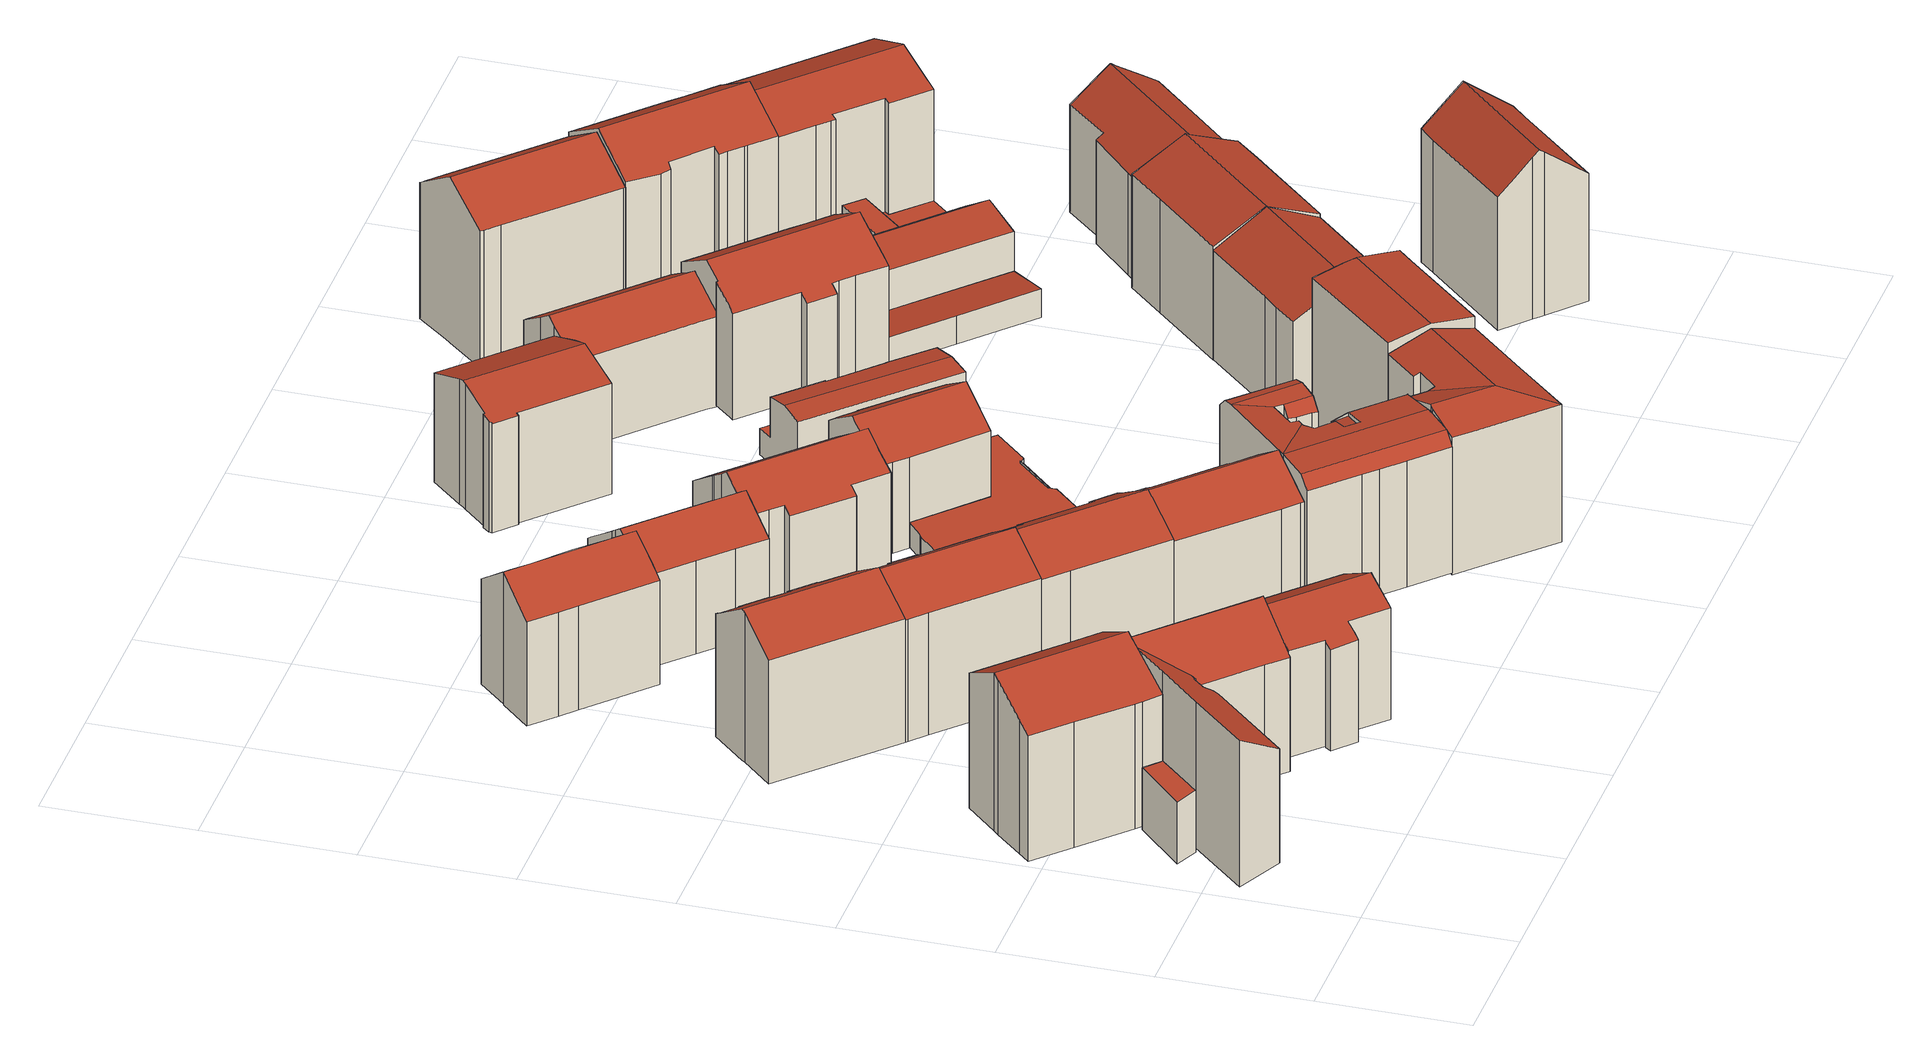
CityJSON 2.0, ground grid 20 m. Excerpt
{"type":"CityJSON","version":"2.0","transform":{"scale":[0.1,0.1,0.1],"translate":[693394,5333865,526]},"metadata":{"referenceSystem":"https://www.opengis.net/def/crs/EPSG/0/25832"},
"CityObjects":{
"building1":{"type":"Building","attributes":{"Gemeindeschluessel":"09162000","HoeheDach":"535.541","HoeheGrund":"526.767","Methode":"1000","NiedrigsteTraufeDesGebaeudes":"535.541","Geometrietyp2DReferenz":"3000","function":"31001_2000","roofType":"1000","measuredHeight":8.77},"geometry":[{"type":"MultiSurface","lod":"2","boundaries":[[[0,1,2,3]],[[4,5,1,0]],[[6,7,8,2,1,5]],[[9,10,11,4,0,3]],[[10,9,3,2,8,7]],[[11,10,7,6,5,4]]],"semantics":{"surfaces":[{"type":"WallSurface"},{"type":"RoofSurface"},{"type":"GroundSurface"}],"values":[0,0,1,2,0,0]}}]},
"building2":{"type":"Building","attributes":{"Gemeindeschluessel":"09162000","HoeheDach":"549.550","HoeheGrund":"527.234","Methode":"2000","NiedrigsteTraufeDesGebaeudes":"544.839","Geometrietyp2DReferenz":"3000","function":"31001_9998","roofType":"3100","measuredHeight":22.32,"storeysAboveGround":6},"geometry":[{"type":"MultiSurface","lod":"2","boundaries":[[[12,13,14,15]],[[16,17,18,19]],[[20,21,13,12]],[[22,23,24,25]],[[26,19,18,27]],[[28,29,30,31]],[[31,30,32,33]],[[34,32,30,27,18,17,35,14,13,21]],[[30,29,24,23,27]],[[34,36,33,32]],[[21,20,36,34]],[[15,14,35,37]],[[25,24,29,28]],[[36,20,12,15,37,16,19,26,22,25,28,31,33]],[[26,27,23,22]],[[37,35,17,16]]],"semantics":{"surfaces":[{"type":"WallSurface"},{"type":"RoofSurface"},{"type":"GroundSurface"}],"values":[0,0,0,0,0,0,0,1,1,0,0,0,0,2,0,0]}}]},
"building3":{"type":"Building","attributes":{"Gemeindeschluessel":"09162000","HoeheDach":"548.800","HoeheGrund":"527.355","Methode":"2000","NiedrigsteTraufeDesGebaeudes":"543.442","Geometrietyp2DReferenz":"3000","function":"31001_9998","roofType":"3100","measuredHeight":21.45,"storeysAboveGround":4},"geometry":[{"type":"MultiSurface","lod":"2","boundaries":[[[38,39,40,41,42]],[[43,44,45,46]],[[47,48,49,50]],[[51,52,53,50,49,54,55,56,57,58,59,39,38,60,43,46]],[[51,61,62,52]],[[63,64,65,48,47,66,67,68,69,70,71]],[[44,43,60,72]],[[48,65,54,49]],[[68,40,39,59,69]],[[67,66,73]],[[55,64,63,56]],[[41,40,68,67,73,74,62,61,75]],[[58,70,69,59]],[[52,62,74,53]],[[51,46,45,75,61]],[[54,65,64,55]],[[38,42,72,60]],[[44,72,42,41,75,45]],[[57,71,70,58]],[[63,71,57,56]],[[50,53,74,73,66,47]]],"semantics":{"surfaces":[{"type":"WallSurface"},{"type":"GroundSurface"},{"type":"RoofSurface"}],"values":[0,0,0,1,0,2,0,0,0,0,0,2,0,0,0,0,0,2,0,0,0]}}]},
"building4":{"type":"Building","attributes":{"Gemeindeschluessel":"09162000","HoeheDach":"550.204","HoeheGrund":"528.750","Methode":"1000","NiedrigsteTraufeDesGebaeudes":"546.061","Geometrietyp2DReferenz":"3000","function":"31001_1000","roofType":"3100","measuredHeight":21.45,"storeysAboveGround":6},"geometry":[{"type":"MultiSurface","lod":"2","boundaries":[[[76,77,78,79]],[[80,81,82,83]],[[84,85,83,82,86,87]],[[88,89,90,91,92]],[[93,94,95,96]],[[96,95,97,98]],[[99,100,94,93]],[[101,88,92,102]],[[103,101,102,104,105,106,80,83,85,84,107,108,109,99,93,96,98,76,79]],[[107,110,111,108]],[[84,87,110,107]],[[91,90,112,81,80,106,105,104]],[[102,92,91,104]],[[89,78,77,97,95,94,100,113,111,110,87,86,82,81,112,90]],[[109,113,100,99]],[[101,103,79,78,89,88]],[[98,97,77,76]],[[108,111,113,109]]],"semantics":{"surfaces":[{"type":"WallSurface"},{"type":"RoofSurface"},{"type":"GroundSurface"}],"values":[0,0,0,1,0,0,0,0,2,0,0,0,0,1,0,0,0,0]}}]},
"building5":{"type":"Building","attributes":{"Gemeindeschluessel":"09162000","HoeheDach":"547.460","HoeheGrund":"529.250","Methode":"2000","NiedrigsteTraufeDesGebaeudes":"543.545","Geometrietyp2DReferenz":"3000","function":"31001_9998","roofType":"3100","measuredHeight":18.21,"storeysAboveGround":4},"geometry":[{"type":"MultiSurface","lod":"2","boundaries":[[[114,115,116,117]],[[118,119,120,121]],[[120,122,123,124,125,121]],[[126,114,117,127,128,129,130,118,121,125,124,131]],[[128,132,133,129]],[[124,123,134,131]],[[119,135,133,132,136,116,115,137,122,120]],[[133,135,119,118,130,129]],[[137,134,123,122]],[[114,126,131,134,137,115]],[[128,127,117,116,136,132]]],"semantics":{"surfaces":[{"type":"WallSurface"},{"type":"GroundSurface"},{"type":"RoofSurface"}],"values":[0,0,0,1,0,0,2,0,2,0,0]}}]},
"building6":{"type":"Building","attributes":{"Gemeindeschluessel":"09162000","HoeheDach":"550.030","HoeheGrund":"528.775","Methode":"2000","NiedrigsteTraufeDesGebaeudes":"545.700","Geometrietyp2DReferenz":"3000","function":"31001_1000","roofType":"3100","measuredHeight":21.25,"storeysAboveGround":6},"geometry":[{"type":"MultiSurface","lod":"2","boundaries":[[[138,139,140,141]],[[142,143,144,145,146]],[[142,147,148,149,101,79,150,151,152,153,154,155,156,157,158,159,160,143]],[[161,147,142,146]],[[151,162,163,152]],[[148,164,165,149]],[[155,154,166,167,168]],[[159,169,170,160]],[[167,166,171,172]],[[149,165,173,101]],[[174,175,79,101,173]],[[168,176,163,162,177,175,174,145,144,170,169,178,179]],[[157,140,139,158]],[[161,146,145,174,173,165,164]],[[79,175,177,150]],[[172,176,168,167]],[[147,161,164,148]],[[156,155,168,179,141]],[[156,141,140,157]],[[160,170,144,143]],[[153,152,163,176,172,171]],[[159,158,139,138,178,169]],[[153,171,166,154]],[[150,177,162,151]],[[141,179,178,138]]],"semantics":{"surfaces":[{"type":"RoofSurface"},{"type":"WallSurface"},{"type":"GroundSurface"}],"values":[0,1,2,1,1,1,1,1,0,1,1,0,1,0,1,1,1,1,1,1,1,1,1,1,1]}}]},
"building7":{"type":"Building","attributes":{"Gemeindeschluessel":"09162000","HoeheDach":"547.339","HoeheGrund":"528.650","Methode":"1000","NiedrigsteTraufeDesGebaeudes":"543.226","Geometrietyp2DReferenz":"3000","function":"31001_9998","roofType":"3100","measuredHeight":18.69,"storeysAboveGround":4},"geometry":[{"type":"MultiSurface","lod":"2","boundaries":[[[180,181,182,183,184,185,186,187,188]],[[185,189,190,191,192,193,194,195,186]],[[196,188,187,197]],[[198,180,188,196]],[[187,186,195,199,200,197]],[[201,202,203,184,183,182]],[[204,194,193,205]],[[199,195,194,204]],[[206,207,203,202,201,208,198,196,197,200,199,204,205,209,210]],[[208,181,180,198]],[[192,191,210,209,205,193]],[[201,182,181,208]],[[206,210,191,190,189]],[[203,207,206,189,185,184]]],"semantics":{"surfaces":[{"type":"RoofSurface"},{"type":"WallSurface"},{"type":"GroundSurface"}],"values":[0,0,1,1,1,1,1,1,2,1,1,1,1,1]}}]},
"building8":{"type":"Building","attributes":{"Gemeindeschluessel":"09162000","HoeheDach":"549.645","HoeheGrund":"529.030","Methode":"1000","NiedrigsteTraufeDesGebaeudes":"544.969","Geometrietyp2DReferenz":"3000","function":"31001_1000","roofType":"3100","measuredHeight":20.61,"storeysAboveGround":6},"geometry":[{"type":"MultiSurface","lod":"2","boundaries":[[[211,212,213,214,215,216,217,218,219,220,221,222,223,224,225]],[[212,211,225,226,227,228]],[[229,228,227,226,230,231,232,233,234,235,236]],[[215,237,238,216]],[[219,235,234,220]],[[216,238,239,217]],[[222,232,231,223]],[[220,234,233,221]],[[237,240,229,236,239,238]],[[224,230,226,225]],[[231,230,224,223]],[[214,213,212,228,229,240]],[[214,240,237,215]],[[221,233,232,222]],[[239,236,235,219,218,217]]],"semantics":{"surfaces":[{"type":"GroundSurface"},{"type":"WallSurface"},{"type":"RoofSurface"}],"values":[0,1,2,1,1,1,1,1,2,1,1,1,1,1,1]}}]},
"building9":{"type":"Building","attributes":{"Gemeindeschluessel":"09162000","HoeheDach":"545.740","HoeheGrund":"528.680","Methode":"2000","NiedrigsteTraufeDesGebaeudes":"540.290","Geometrietyp2DReferenz":"3000","function":"31001_1000","roofType":"3100","measuredHeight":17.06,"storeysAboveGround":5},"geometry":[{"type":"MultiSurface","lod":"2","boundaries":[[[241,242,243,244,245,246]],[[247,248,249,250]],[[251,252,248,247]],[[253,254,255,256,257,243,242,241,258,259]],[[260,261,262,263]],[[248,252,262,261,253,259,249]],[[260,264,265,254,253,261]],[[249,259,258,266,267,250]],[[268,265,264,260,263,251,247,250,267,266,246,245,244,269,270]],[[257,269,244,243]],[[269,257,256,270]],[[263,262,252,251]],[[266,258,241,246]],[[270,256,255,268]],[[268,255,254,265]]],"semantics":{"surfaces":[{"type":"WallSurface"},{"type":"RoofSurface"},{"type":"GroundSurface"}],"values":[0,0,0,1,0,1,0,0,2,0,0,0,0,0,0]}}]},
"building10":{"type":"Building","attributes":{"Gemeindeschluessel":"09162000","HoeheDach":"549.560","HoeheGrund":"529.060","Methode":"2000","NiedrigsteTraufeDesGebaeudes":"544.461","Geometrietyp2DReferenz":"3000","function":"31001_1000","roofType":"3100","measuredHeight":20.5,"storeysAboveGround":6},"geometry":[{"type":"MultiSurface","lod":"2","boundaries":[[[271,272,273,274]],[[275,276,277,278]],[[279,280,281,282,283,273,272,275,278]],[[284,285,286,287]],[[274,273,283,288]],[[279,289,290,280]],[[291,292,293,294]],[[284,287,291,294,295,296,290,289,277,276,271,274,288]],[[290,296,297,281,280]],[[284,288,283,282,285]],[[287,286,292,291]],[[276,275,272,271]],[[295,298,297,296]],[[298,293,292,286,285,282,281,297]],[[289,279,278,277]],[[294,293,298,295]]],"semantics":{"surfaces":[{"type":"WallSurface"},{"type":"RoofSurface"},{"type":"GroundSurface"}],"values":[0,0,1,0,0,0,0,2,0,0,0,0,0,1,0,0]}}]},
"building11":{"type":"Building","attributes":{"Gemeindeschluessel":"09162000","HoeheDach":"549.122","HoeheGrund":"529.118","Methode":"2000","NiedrigsteTraufeDesGebaeudes":"546.150","Geometrietyp2DReferenz":"3000","function":"31001_1000","roofType":"3100","measuredHeight":20,"storeysAboveGround":5},"geometry":[{"type":"MultiSurface","lod":"2","boundaries":[[[299,300,301,302]],[[303,304,305,306,307,308,309]],[[310,311,312,313,314,315,316,317,318,319,320]],[[321,322,323,324,325]],[[326,313,312,327,328,329]],[[330,331,332,333]],[[334,335,306,305,336,337]],[[338,339,323,322]],[[316,315,340,341,337,336]],[[326,342,300,299,343,313]],[[344,345,310,320]],[[308,319,318,309]],[[346,329,328,347]],[[348,349,350,351,352,353]],[[347,328,327,354]],[[355,344,320,319,308,307]],[[338,356,340,315,314,339]],[[357,358,359,354,327,312,311]],[[313,360,324,323,339,314]],[[354,359,330,333,346,347]],[[358,361,362,331,330,359]],[[304,316,336,305]],[[363,364,362,361]],[[321,325,365,366]],[[303,317,316,304]],[[367,368,369,370]],[[338,322,321,366,367,370,371,343,299,302,372,349,348,373,363,361,358,357,345,344,355,335,334,374,356]],[[375,373,348,353,376]],[[352,326,329,332,376,353]],[[364,363,373,375]],[[364,375,376,332,331,362]],[[352,351,342,326]],[[374,341,340,356]],[[372,377,350,349]],[[355,307,306,335]],[[357,311,310,345]],[[343,371,378,360,313]],[[309,318,317,303]],[[333,332,329,346]],[[369,368,365,325,324,360,378]],[[351,350,377,301,300,342]],[[334,337,341,374]],[[366,365,368,367]],[[302,301,377,372]],[[370,369,378,371]]],"semantics":{"surfaces":[{"type":"WallSurface"},{"type":"RoofSurface"},{"type":"GroundSurface"}],"values":[0,1,1,0,1,0,0,0,1,0,0,0,0,0,0,0,0,0,1,1,0,0,0,0,0,0,2,0,1,0,1,1,0,0,0,0,0,0,0,1,1,0,0,0,0]}}]},
"building12":{"type":"Building","attributes":{"Gemeindeschluessel":"09162000","HoeheDach":"545.751","HoeheGrund":"528.690","Methode":"2000","NiedrigsteTraufeDesGebaeudes":"540.665","Geometrietyp2DReferenz":"3000","function":"31001_1000","roofType":"3100","measuredHeight":17.06,"storeysAboveGround":5},"geometry":[{"type":"MultiSurface","lod":"2","boundaries":[[[379,380,381,268,382,265]],[[269,383,384,385]],[[386,387,388,389]],[[390,391,392,393]],[[268,381,394,270]],[[260,395,379,265]],[[396,397,398,399]],[[389,388,400,401]],[[385,384,397,396]],[[402,403,399,398,404,405]],[[406,405,404,398,397,384,383,394,381,380]],[[407,408,395,260]],[[408,392,391,409,400,388,387,406,380,379,395]],[[403,402,410,386,389,401,411,390,393,407,260,265,382,268,270,269,385,396,399]],[[386,410,402,405,406,387]],[[270,394,383,269]],[[401,400,409,411]],[[393,392,408,407]],[[411,409,391,390]]],"semantics":{"surfaces":[{"type":"WallSurface"},{"type":"RoofSurface"},{"type":"GroundSurface"}],"values":[0,0,0,0,0,0,0,0,0,0,1,0,1,2,0,0,0,0,0]}}]},
"building13":{"type":"Building","attributes":{"Gemeindeschluessel":"09162000","HoeheDach":"532.310","HoeheGrund":"529.040","Methode":"2000","NiedrigsteTraufeDesGebaeudes":"532.310","Geometrietyp2DReferenz":"3000","function":"51009_1610","roofType":"1000","measuredHeight":3.27},"geometry":[{"type":"MultiSurface","lod":"2","boundaries":[[[412,413,414,415]],[[412,415,416,417,418,419]],[[419,420,413,412]],[[420,421,422,423,414,413]],[[417,422,421,418]],[[415,414,423,416]],[[416,423,422,417]],[[418,421,420,419]]],"semantics":{"surfaces":[{"type":"WallSurface"},{"type":"GroundSurface"},{"type":"RoofSurface"}],"values":[0,1,0,2,0,0,0,0]}}]},
"building14":{"type":"Building","attributes":{"Gemeindeschluessel":"09162000","HoeheDach":"532.531","HoeheGrund":"528.980","Methode":"1000","NiedrigsteTraufeDesGebaeudes":"532.531","Geometrietyp2DReferenz":"3000","function":"31001_1000","roofType":"1000","measuredHeight":3.55,"storeysAboveGround":1},"geometry":[{"type":"MultiSurface","lod":"2","boundaries":[[[424,425,426,427]],[[416,428,429,415]],[[430,431,432,433,434,435]],[[436,437,438,429,428,439,440,441,442,443,444,445,446,447,448,449,450,426,425,451,432,431,430,452,453,454,455,456]],[[457,458,459,460,461,462,418,463,464,416,415,412,465,466,467,468,469,470,471,435,434,433,472,424,427,473,474,475]],[[415,429,438,412]],[[460,444,443,461]],[[465,437,436,466]],[[433,432,451,472]],[[466,436,456,467]],[[462,442,441,418]],[[457,447,446,458]],[[474,449,448,475]],[[452,430,435,471,470,453]],[[412,438,437,465]],[[472,451,425,424]],[[468,455,454,469]],[[461,443,442,462]],[[418,441,440,463]],[[469,454,453,470]],[[427,426,450,473]],[[464,463,440,439,428,416]],[[460,459,458,446,445,444]],[[467,456,455,468]],[[475,448,447,457]],[[473,450,449,474]]],"semantics":{"surfaces":[{"type":"WallSurface"},{"type":"RoofSurface"},{"type":"GroundSurface"}],"values":[0,0,0,1,2,0,0,0,0,0,0,0,0,0,0,0,0,0,0,0,0,0,0,0,0,0]}}]},
"building15":{"type":"Building","attributes":{"Gemeindeschluessel":"09162000","HoeheDach":"549.990","HoeheGrund":"528.800","Methode":"2000","NiedrigsteTraufeDesGebaeudes":"548.190","Geometrietyp2DReferenz":"3000","function":"31001_9998","roofType":"3100","measuredHeight":21.19,"storeysAboveGround":5},"geometry":[{"type":"MultiSurface","lod":"2","boundaries":[[[476,477,478,479,480,481,482,483]],[[484,480,479,485]],[[478,486,487,488,485,479]],[[483,482,489,490,491,492]],[[489,482,481,493]],[[494,495,496,492,491,497,498,499]],[[483,492,496]],[[493,481,480,484]],[[500,476,483,496,495]],[[501,502,476,500,495,494,503,504]],[[502,505,486,478,477,476]],[[506,507,487,486,505,502]],[[508,503,494,499]],[[507,506,509,510,508,499,498,497,491,490,489,493,484,485,488,487]],[[510,504,503,508]],[[509,506,502,501,504,510]]],"semantics":{"surfaces":[{"type":"RoofSurface"},{"type":"WallSurface"},{"type":"GroundSurface"}],"values":[0,1,1,1,1,1,0,1,0,0,0,1,1,2,1,1]}}]},
"building16":{"type":"Building","attributes":{"Gemeindeschluessel":"09162000","HoeheDach":"545.638","HoeheGrund":"528.880","Methode":"1000","NiedrigsteTraufeDesGebaeudes":"541.699","Geometrietyp2DReferenz":"3000","function":"31001_1000","roofType":"3100","measuredHeight":16.76,"storeysAboveGround":4},"geometry":[{"type":"MultiSurface","lod":"2","boundaries":[[[511,512,513,514,515,516,517,518]],[[519,520,521,522]],[[523,524,525,526]],[[527,528,520,519]],[[525,529,530,526]],[[527,531,532,533,534,528]],[[522,521,524,523]],[[524,521,520,528,534,535,536,529,525]],[[514,513,537,538]],[[534,533,539,540,537,513,512,511,518,541,542,535]],[[529,536,535,542,541,518,517,543,544,545,546,530]],[[538,537,540,547]],[[548,539,533,532]],[[531,527,519,522,523,526,530,546,545,544,543,517,516,515,514,538,547,548,532]],[[547,540,539,548]]],"semantics":{"surfaces":[{"type":"WallSurface"},{"type":"RoofSurface"},{"type":"GroundSurface"}],"values":[0,0,0,0,0,0,0,1,0,1,0,0,0,2,0]}}]},
"building17":{"type":"Building","attributes":{"Gemeindeschluessel":"09162000","HoeheDach":"532.758","HoeheGrund":"529.040","Methode":"1000","NiedrigsteTraufeDesGebaeudes":"531.841","Geometrietyp2DReferenz":"3000","function":"51009_1610","roofType":"2100","measuredHeight":3.72},"geometry":[{"type":"MultiSurface","lod":"2","boundaries":[[[549,550,460,461]],[[551,457,458,552]],[[550,552,458,460]],[[461,460,458,457]],[[461,457,551,549]],[[549,551,552,550]]],"semantics":{"surfaces":[{"type":"WallSurface"},{"type":"GroundSurface"},{"type":"RoofSurface"}],"values":[0,0,0,1,0,2]}}]},
"building18":{"type":"Building","attributes":{"Gemeindeschluessel":"09162000","HoeheDach":"544.748","HoeheGrund":"526.840","Methode":"1000","NiedrigsteTraufeDesGebaeudes":"542.237","Geometrietyp2DReferenz":"3000","function":"31001_1000","roofType":"3100","measuredHeight":17.91,"storeysAboveGround":4},"geometry":[{"type":"MultiSurface","lod":"2","boundaries":[[[553,554,555,556]],[[557,558,559,560,561,562]],[[563,559,558,564]],[[564,565,566,553,556,567,568,569,570,571,572,573,574,563]],[[568,575,576,569]],[[555,554,577,557,562,578,579,576,575,580,581]],[[573,561,560,574]],[[570,579,578,571]],[[556,555,581,567]],[[566,565,564,558,557,577]],[[566,577,554,553]],[[574,560,559,563]],[[579,570,569,576]],[[578,562,561,573,572,571]],[[581,580,575,568,567]]],"semantics":{"surfaces":[{"type":"WallSurface"},{"type":"RoofSurface"},{"type":"GroundSurface"}],"values":[0,1,0,2,0,1,0,0,0,0,0,0,0,0,0]}}]},
"building19":{"type":"Building","attributes":{"Gemeindeschluessel":"09162000","HoeheDach":"550.672","HoeheGrund":"529.090","Methode":"1000","NiedrigsteTraufeDesGebaeudes":"549.767","Geometrietyp2DReferenz":"3000","function":"31001_9998","roofType":"3100","measuredHeight":21.58,"storeysAboveGround":5},"geometry":[{"type":"MultiSurface","lod":"2","boundaries":[[[582,583,584,585,586,587,588]],[[589,590,591,592,593,594,595,596,597,598,599,600,601,602]],[[593,592,591,583,582,588,603,594]],[[604,605,599,598,597,606]],[[587,586,602,601,600,607]],[[602,586,585,589]],[[588,587,607,605,604,606,608,609,603]],[[599,605,607,600]],[[603,609,608,606,597,596,595,594]],[[591,590,589,585,584,583]]],"semantics":{"surfaces":[{"type":"RoofSurface"},{"type":"GroundSurface"},{"type":"WallSurface"}],"values":[0,1,2,2,2,2,0,2,2,2]}}]},
"building20":{"type":"Building","attributes":{"Gemeindeschluessel":"09162000","HoeheDach":"538.580","HoeheGrund":"528.720","Methode":"2000","NiedrigsteTraufeDesGebaeudes":"532.449","Geometrietyp2DReferenz":"3000","function":"31001_9998","roofType":"3100","measuredHeight":9.86,"storeysAboveGround":3},"geometry":[{"type":"MultiSurface","lod":"2","boundaries":[[[610,611,612,613,614,615,616]],[[617,618,615,614]],[[619,620,621,622,623,624,625,626,627,628,612,611,610,629,630,631,632]],[[627,633,634,628]],[[631,635,636,632]],[[622,621,620,619,637,638,639,640,641]],[[642,643,618,617,644,626,625,624,623]],[[628,634,613,612]],[[641,640,643,642]],[[614,613,634,633,644,617]],[[645,646,647,630,629,610,616]],[[640,639,646,645,616,615,618,643]],[[622,641,642,623]],[[647,646,639,638]],[[638,637,636,635,647]],[[630,647,635,631]],[[632,636,637,619]],[[626,644,633,627]]],"semantics":{"surfaces":[{"type":"WallSurface"},{"type":"GroundSurface"},{"type":"RoofSurface"}],"values":[0,0,1,0,0,0,0,0,2,2,0,2,0,0,2,0,0,0]}}]},
"building21":{"type":"Building","attributes":{"Gemeindeschluessel":"09162000","HoeheDach":"531.219","HoeheGrund":"527.950","Methode":"2000","NiedrigsteTraufeDesGebaeudes":"531.219","Geometrietyp2DReferenz":"3000","function":"31001_2000","roofType":"1000","measuredHeight":3.27},"geometry":[{"type":"MultiSurface","lod":"2","boundaries":[[[648,649,650,651]],[[652,653,651,650,654,655]],[[656,648,651,653]],[[657,656,653,652]],[[658,659,649,648,656,657]],[[659,658,655,654]],[[649,659,654,650]],[[658,657,652,655]]],"semantics":{"surfaces":[{"type":"WallSurface"},{"type":"GroundSurface"},{"type":"RoofSurface"}],"values":[0,1,0,0,2,0,0,0]}}]},
"building22":{"type":"Building","attributes":{"Gemeindeschluessel":"09162000","HoeheDach":"544.350","HoeheGrund":"528.310","Methode":"1000","NiedrigsteTraufeDesGebaeudes":"540.877","Geometrietyp2DReferenz":"3000","function":"31001_1000","roofType":"3100","measuredHeight":16.04,"storeysAboveGround":3},"geometry":[{"type":"MultiSurface","lod":"2","boundaries":[[[660,661,662,663]],[[664,665,666,667,668,669,670,671,672,673]],[[674,675,661,660]],[[663,662,676,677]],[[670,678,679,680,681,682,676,662,661,675,671]],[[683,684,685,686,669,668,667,666,665,687]],[[672,671,675,674,688,689]],[[682,681,690,691,677,676]],[[690,681,680,692]],[[693,664,673,694]],[[673,672,689,694]],[[686,695,696,697,679,678,670,669]],[[687,665,664,693]],[[692,680,679,697]],[[697,696,695,686,685,684,683,687,693,694,689,688,674,660,663,677,691,690,692]]],"semantics":{"surfaces":[{"type":"WallSurface"},{"type":"RoofSurface"},{"type":"GroundSurface"}],"values":[0,1,0,0,1,0,0,0,0,0,0,0,0,0,2]}}]},
"building23":{"type":"Building","attributes":{"Gemeindeschluessel":"09162000","HoeheDach":"548.190","HoeheGrund":"528.956","Methode":"2000","NiedrigsteTraufeDesGebaeudes":"544.357","Geometrietyp2DReferenz":"3000","function":"31001_1000","roofType":"3100","measuredHeight":19.23,"storeysAboveGround":4},"geometry":[{"type":"MultiSurface","lod":"2","boundaries":[[[698,699,700,701]],[[702,703,704,705,706,707,708,709,710]],[[711,709,708,712]],[[713,714,715,698,701,716,717,718,719,720,711,712,721]],[[713,706,705,722,714]],[[720,710,709,711]],[[721,707,706,713]],[[718,703,702,719]],[[715,723,699,698]],[[724,725,700,699,723,722,705,704]],[[712,708,707,721]],[[717,724,704,703,718]],[[716,725,724,717]],[[714,722,723,715]],[[701,700,725,716]],[[719,702,710,720]]],"semantics":{"surfaces":[{"type":"WallSurface"},{"type":"RoofSurface"},{"type":"GroundSurface"}],"values":[0,1,0,2,0,0,0,0,0,1,0,0,0,0,0,0]}}]},
"building24":{"type":"Building","attributes":{"Gemeindeschluessel":"09162000","HoeheDach":"547.498","HoeheGrund":"528.550","Methode":"2000","NiedrigsteTraufeDesGebaeudes":"542.720","Geometrietyp2DReferenz":"3000","function":"31001_9998","roofType":"3100","measuredHeight":18.95,"storeysAboveGround":4},"geometry":[{"type":"MultiSurface","lod":"2","boundaries":[[[726,727,728,729]],[[730,731,732,733]],[[734,735,736,737]],[[738,739,740,741]],[[742,743,744,745]],[[746,747,727,726]],[[748,749,735,734]],[[750,751,752,753]],[[754,755,749,748]],[[751,756,728,727,747,736,735,749,755,757,758,759,760,761,752]],[[729,728,756,762]],[[762,756,751,750]],[[745,744,739,738]],[[763,764,754,748,734,737,746,726,729,762,750,753,765,766,767,768,742,745,738,741,730,733]],[[733,732,769,763]],[[759,758,743,742,768,767]],[[752,761,760,766,765,753]],[[737,736,747,746]],[[754,764,763,769,757,755]],[[741,740,731,730]],[[757,769,732,731,740,739,744,743,758]],[[766,760,759,767]]],"semantics":{"surfaces":[{"type":"WallSurface"},{"type":"RoofSurface"},{"type":"GroundSurface"}],"values":[0,0,0,0,0,0,0,0,0,1,0,0,0,2,0,0,0,0,0,0,1,0]}}]},
"building25":{"type":"Building","attributes":{"Gemeindeschluessel":"09162000","HoeheDach":"532.138","HoeheGrund":"528.520","Methode":"1000","NiedrigsteTraufeDesGebaeudes":"532.138","Geometrietyp2DReferenz":"3000","function":"31001_2000","roofType":"1000","measuredHeight":3.62,"storeysAboveGround":1},"geometry":[{"type":"MultiSurface","lod":"2","boundaries":[[[770,771,772,773]],[[774,738,775,745,742,776,777,778,770,773,779,780]],[[781,782,771,770,778,777]],[[775,738,783,784,785,745]],[[742,786,787,776]],[[745,785,786,742]],[[788,789,780,779,773,772]],[[738,774,780,789,790,783]],[[776,787,781,777]],[[785,784,783,790,789,788,772,771,782,781,787,786]]],"semantics":{"surfaces":[{"type":"WallSurface"},{"type":"GroundSurface"},{"type":"RoofSurface"}],"values":[0,1,0,0,0,0,0,0,0,2]}}]},
"building26":{"type":"Building","attributes":{"Gemeindeschluessel":"09162000","HoeheDach":"532.838","HoeheGrund":"528.810","Methode":"1000","NiedrigsteTraufeDesGebaeudes":"532.039","Geometrietyp2DReferenz":"3000","function":"31001_2000","roofType":"1000","measuredHeight":4.03},"geometry":[{"type":"MultiSurface","lod":"2","boundaries":[[[791,792,793,794]],[[795,796,797,798]],[[799,800,801,802]],[[794,799,802,795,798,803,804,805,791]],[[801,800,793,792,806,807,808,797,796]],[[797,808,807,804,803,798]],[[802,801,796,795]],[[794,793,800,799]],[[806,792,791,805,804,807]]],"semantics":{"surfaces":[{"type":"WallSurface"},{"type":"GroundSurface"},{"type":"RoofSurface"}],"values":[0,0,0,1,2,0,0,0,0]}}]},
"building27":{"type":"Building","attributes":{"Gemeindeschluessel":"09162000","HoeheDach":"551.644","HoeheGrund":"528.170","Methode":"1000","NiedrigsteTraufeDesGebaeudes":"547.435","Geometrietyp2DReferenz":"3000","function":"31001_1000","roofType":"3100","measuredHeight":23.47,"storeysAboveGround":5},"geometry":[{"type":"MultiSurface","lod":"2","boundaries":[[[809,810,811,812,813,814]],[[810,809,815,816,817,818,819,820,821,822,823,824,811]],[[809,814,825,815]],[[817,826,827,818]],[[823,828,829,824]],[[826,830,825,814,813,831,827]],[[832,828,823,822,821,833]],[[813,812,829,828,832,833,834,831]],[[827,831,834,833,821,820,819,818]],[[815,825,830,816]],[[816,830,826,817]],[[824,829,812,811]]],"semantics":{"surfaces":[{"type":"WallSurface"},{"type":"GroundSurface"},{"type":"RoofSurface"}],"values":[0,1,0,0,0,2,0,2,0,0,0,0]}}]},
"building28":{"type":"Building","attributes":{"Gemeindeschluessel":"09162000","HoeheDach":"548.271","HoeheGrund":"528.940","Methode":"1000","NiedrigsteTraufeDesGebaeudes":"544.895","Geometrietyp2DReferenz":"3000","function":"31001_1000","roofType":"3100","measuredHeight":19.33,"storeysAboveGround":4},"geometry":[{"type":"MultiSurface","lod":"2","boundaries":[[[835,836,837,838,839,840,841,842]],[[843,844,845,846]],[[847,848,849,850]],[[838,851,852,853,845,844,854,839]],[[842,841,855,856]],[[854,844,843,857,858,859]],[[860,852,851,861]],[[840,839,854,859,849,848,855,841]],[[846,845,853,862]],[[861,851,838,837]],[[850,849,859,858]],[[862,860,861,837,836,835,842,856,847,850,858,857,843,846]],[[856,855,848,847]],[[862,853,852,860]]],"semantics":{"surfaces":[{"type":"WallSurface"},{"type":"RoofSurface"},{"type":"GroundSurface"}],"values":[0,0,0,1,0,0,0,1,0,0,0,2,0,0]}}]},
"building29":{"type":"Building","attributes":{"Gemeindeschluessel":"09162000","HoeheDach":"531.927","HoeheGrund":"528.600","Methode":"1000","NiedrigsteTraufeDesGebaeudes":"531.927","Geometrietyp2DReferenz":"3000","function":"31001_2000","roofType":"1000","measuredHeight":3.33,"storeysAboveGround":1},"geometry":[{"type":"MultiSurface","lod":"2","boundaries":[[[863,864,865,866,867,868]],[[869,870,871,872,867,866,865]],[[871,873,874,872]],[[872,874,868,867]],[[873,875,876,864,863,868,874]],[[870,869,865,864,876,875]],[[870,875,873,871]]],"semantics":{"surfaces":[{"type":"WallSurface"},{"type":"GroundSurface"},{"type":"RoofSurface"}],"values":[0,1,0,0,2,0,0]}}]},
"building30":{"type":"Building","attributes":{"Gemeindeschluessel":"09162000","HoeheDach":"538.970","HoeheGrund":"528.695","Methode":"2000","NiedrigsteTraufeDesGebaeudes":"535.338","Geometrietyp2DReferenz":"3000","function":"31001_9998","roofType":"3100","measuredHeight":10.28,"storeysAboveGround":2},"geometry":[{"type":"MultiSurface","lod":"2","boundaries":[[[877,878,879,880]],[[879,878,881,882,883,884]],[[885,884,883,886]],[[886,883,882,887,888]],[[886,888,889,877,880,885]],[[889,890,881,878,877]],[[880,879,884,885]],[[888,887,890,889]],[[881,890,887,882]]],"semantics":{"surfaces":[{"type":"WallSurface"},{"type":"RoofSurface"},{"type":"GroundSurface"}],"values":[0,1,0,0,2,0,0,0,1]}}]},
"building31":{"type":"Building","attributes":{"Gemeindeschluessel":"09162000","HoeheDach":"552.585","HoeheGrund":"529.000","Methode":"2000","NiedrigsteTraufeDesGebaeudes":"546.945","Geometrietyp2DReferenz":"3000","function":"31001_9998","roofType":"3100","measuredHeight":23.59,"storeysAboveGround":5},"geometry":[{"type":"MultiSurface","lod":"2","boundaries":[[[891,892,893,894,895,896]],[[897,898,899,900]],[[901,902,903,904,905,906]],[[907,896,895,908,897,900]],[[909,910,893,892]],[[903,902,911,912]],[[893,910,911,902,901,894]],[[912,909,892,891,896,907,900,899,905,904,903]],[[912,911,910,909]],[[908,895,894,901,906,898,897]],[[899,898,906,905]]],"semantics":{"surfaces":[{"type":"WallSurface"},{"type":"RoofSurface"},{"type":"GroundSurface"}],"values":[0,0,0,0,0,0,1,2,0,1,0]}}]},
"building32":{"type":"Building","attributes":{"Gemeindeschluessel":"09162000","HoeheDach":"552.228","HoeheGrund":"528.450","Methode":"1000","NiedrigsteTraufeDesGebaeudes":"548.033","Geometrietyp2DReferenz":"3000","function":"31001_9998","roofType":"3100","measuredHeight":23.78,"storeysAboveGround":5},"geometry":[{"type":"MultiSurface","lod":"2","boundaries":[[[913,914,915,916]],[[917,918,919,780]],[[919,918,920,921,922,923,924,925,926,927,928,929]],[[930,924,923,931]],[[780,919,929,773]],[[932,926,925,933]],[[916,915,934,935]],[[932,936,937,938,927,926]],[[939,921,920,940]],[[935,934,938,937]],[[936,932,933,930,931,941,939,940,917,780,773,942,913,916,935,937]],[[929,928,914,913,942,773]],[[933,925,924,930]],[[941,922,921,939]],[[931,923,922,941]],[[940,920,918,917]],[[927,938,934,915,914,928]]],"semantics":{"surfaces":[{"type":"WallSurface"},{"type":"RoofSurface"},{"type":"GroundSurface"}],"values":[0,0,1,0,0,0,0,0,0,0,2,0,0,0,0,0,1]}}]},
"building33":{"type":"Building","attributes":{"Gemeindeschluessel":"09162000","HoeheDach":"534.920","HoeheGrund":"528.610","Methode":"2000","NiedrigsteTraufeDesGebaeudes":"531.991","Geometrietyp2DReferenz":"3000","function":"31001_9998","roofType":"1000","measuredHeight":6.31,"storeysAboveGround":1},"geometry":[{"type":"MultiSurface","lod":"2","boundaries":[[[943,944,945,946]],[[946,945,947,948]],[[949,950,951,952]],[[953,954,955,956,957,865,958]],[[959,960,961,962,963,964,965,949,952,966,967,968,969,970,870]],[[967,971,955,954,968]],[[963,962,961,960,959,870,865,957,956,972,943,946,948,973,974,975,976,977]],[[966,952,951,978]],[[964,979,980,981,982,965]],[[966,978,947,945,944,971,967]],[[870,970,958,865]],[[950,982,981,975,974,973,948,947,978,951]],[[982,950,949,965]],[[971,944,943,972,956,955]],[[969,953,958,970]],[[969,968,954,953]],[[977,979,964,963]],[[975,981,980,976]],[[976,980,979,977]]],"semantics":{"surfaces":[{"type":"WallSurface"},{"type":"RoofSurface"},{"type":"GroundSurface"}],"values":[0,0,1,0,0,1,2,0,1,1,0,0,0,0,1,0,0,0,0]}}]},
"building34":{"type":"Building","attributes":{"Gemeindeschluessel":"09162000","HoeheDach":"547.927","HoeheGrund":"528.800","Methode":"1000","NiedrigsteTraufeDesGebaeudes":"543.112","Geometrietyp2DReferenz":"3000","function":"31001_1000","roofType":"3100","measuredHeight":19.13,"storeysAboveGround":4},"geometry":[{"type":"MultiSurface","lod":"2","boundaries":[[[983,984,985,986,987,988]],[[989,990,991,992,993,994]],[[995,996,997,998,999,1000]],[[1001,1002,997,996]],[[986,985,999,998,989,994,1003,1004,1005,1006,987]],[[987,1006,1005,1007,1008,988]],[[1009,1003,994,993]],[[1007,1005,1004,1010]],[[1011,1001,996,995,1000,984,983,988,1008,1007,1010,1009,993,992,991,1012,1013,1014]],[[997,1002,1015,1016,1017,1018,990,989,998]],[[1010,1004,1003,1009]],[[1017,1016,1014,1013,1012,1018]],[[1001,1011,1014,1016,1015,1002]],[[1000,999,985,984]],[[991,990,1018,1012]]],"semantics":{"surfaces":[{"type":"WallSurface"},{"type":"RoofSurface"},{"type":"GroundSurface"}],"values":[0,0,0,0,1,0,0,0,2,1,0,0,0,0,0]}}]},
"building35":{"type":"Building","attributes":{"Gemeindeschluessel":"09162000","HoeheDach":"550.701","HoeheGrund":"528.600","Methode":"1000","NiedrigsteTraufeDesGebaeudes":"547.894","Geometrietyp2DReferenz":"3000","function":"31001_9998","roofType":"3100","measuredHeight":22.1,"storeysAboveGround":5},"geometry":[{"type":"MultiSurface","lod":"2","boundaries":[[[1019,1020,1021,1022]],[[977,1023,1024,976]],[[976,1024,1025,975]],[[956,1026,1027,865]],[[975,1025,1028,948]],[[1029,1030,1031,1032]],[[1033,1034,1035,1036]],[[1026,1037,1038,1028,1025,1024,1023,1021,1020,1039,1040,1041,1027]],[[946,1038,1037,943]],[[943,1037,1026,956]],[[1039,1042,1035,1034,1031,1030,1040]],[[1027,1041,1040,1030,1029,1043,1044,865]],[[948,1028,1038,946]],[[1045,1046,1019,1022,977,976,975,948,946,943,956,865,1044,1043,1029,1032,1033,1036]],[[1032,1031,1034,1033]],[[1022,1021,1023,977]],[[1019,1046,1045,1042,1039,1020]],[[1036,1035,1042,1045]]],"semantics":{"surfaces":[{"type":"WallSurface"},{"type":"RoofSurface"},{"type":"GroundSurface"}],"values":[0,0,0,0,0,0,0,1,0,0,1,0,0,2,0,0,0,0]}}]}
},
"vertices":[
[123,310,8],[123,310,95],[145,291,95],[145,291,8],[58,247,8],[58,247,95],[89,234,95],[90,233,95],[111,255,95],[111,255,8],[90,233,8],[89,234,8],
[115,317,12],[115,317,188],[54,375,189],[54,375,12],[22,435,12],[22,435,201],[56,471,230],[56,471,12],[123,310,12],[123,310,188],[106,522,12],[106,522,202],[213,420,203],[213,420,12],[63,478,12],[63,478,235],[241,394,12],[241,394,203],[200,350,235],[200,350,12],[193,343,230],[193,343,12],[145,291,189],[7,419,189],[145,291,12],[7,419,12],
[200,350,14],[193,343,14],[193,343,222],[198,348,228],[200,350,226],[352,289,14],[352,289,176],[377,265,176],[377,265,14],[194,266,186],[180,250,186],[180,250,14],[194,266,14],[294,176,14],[292,174,14],[266,198,14],[189,241,14],[188,234,14],[86,127,14],[19,157,14],[90,233,14],[145,291,14],[241,394,14],[294,176,178],[292,174,175],[86,127,175],[188,234,174],[189,241,177],[196,264,185],[203,272,185],[193,342,221],[145,291,221],[90,233,221],[19,157,221],[241,394,176],[196,264,175],[266,198,175],[335,220,228],
[249,751,28],[249,751,207],[285,717,207],[285,717,28],[154,854,28],[154,854,201],[156,852,201],[156,852,28],[149,845,28],[155,852,28],[155,852,201],[149,845,207],[204,631,202],[247,677,242],[109,808,242],[106,804,239],[66,762,202],[219,779,28],[219,779,207],[225,785,202],[225,785,28],[255,757,202],[255,757,28],[200,798,28],[200,798,207],[204,631,28],[66,762,28],[247,677,28],[106,804,28],[109,808,28],[153,854,28],[170,825,28],[176,832,28],[205,803,28],[170,825,207],[176,832,202],[153,854,201],[205,803,202],
[412,83,32],[412,83,190],[369,124,189],[369,124,32],[330,141,32],[330,141,182],[294,176,182],[294,176,32],[335,220,215],[377,265,181],[377,265,32],[335,220,32],[444,117,32],[357,111,32],[352,106,32],[322,132,32],[328,139,32],[485,163,32],[352,106,176],[322,132,175],[485,163,181],[328,139,180],[357,111,180],[444,117,215],
[401,609,197],[406,614,197],[376,642,197],[371,637,197],[382,543,28],[418,581,28],[418,581,208],[384,545,240],[382,543,239],[343,501,28],[228,609,28],[207,628,28],[287,715,28],[308,695,28],[321,683,28],[327,689,28],[357,660,28],[352,655,28],[371,637,28],[376,642,28],[406,614,28],[400,608,28],[423,586,28],[343,501,200],[308,695,203],[321,683,203],[228,609,200],[207,628,200],[357,660,198],[352,655,198],[352,655,202],[400,608,203],[423,586,203],[327,689,198],[321,683,198],[204,631,200],[246,676,240],[285,717,203],[321,683,202],[287,715,203],[401,609,202],[371,637,202],
[147,1050,173],[168,1031,173],[252,953,173],[264,965,185],[278,980,200],[291,994,213],[155,1120,213],[154,1120,213],[115,1080,173],[322,1029,180],[330,1036,173],[330,1036,172],[289,1074,173],[246,1112,173],[224,1132,174],[193,1160,174],[115,1080,26],[154,1120,26],[147,1050,26],[193,1160,26],[155,1120,26],[252,953,26],[264,965,26],[278,980,26],[224,1132,26],[246,1112,26],[322,1029,26],[291,994,26],[168,1031,26],[289,1074,26],[330,1036,26],
[563,464,30],[554,454,30],[520,419,30],[477,374,30],[372,473,30],[343,501,30],[382,544,30],[385,546,30],[418,581,30],[425,574,30],[446,554,30],[456,564,30],[535,490,30],[544,500,30],[573,473,30],[573,473,190],[563,464,198],[554,454,206],[520,419,236],[544,500,190],[535,490,198],[456,564,198],[446,554,207],[425,574,207],[418,581,207],[385,546,236],[372,473,198],[343,501,198],[382,544,234],[477,374,198],
[330,1036,182],[362,1071,149],[367,1077,143],[367,1077,27],[362,1071,27],[330,1036,27],[330,931,27],[330,931,158],[278,980,158],[278,980,27],[370,893,27],[370,893,158],[442,900,197],[450,908,190],[483,943,155],[495,956,143],[493,958,143],[322,1029,190],[315,1021,197],[439,897,27],[439,897,194],[404,860,158],[404,860,27],[442,900,27],[450,908,27],[322,1029,27],[315,1021,27],[483,943,27],[493,958,27],[495,956,27],
[670,364,31],[670,364,193],[660,354,202],[660,354,31],[592,435,194],[592,435,31],[602,446,31],[602,446,185],[573,473,185],[554,454,202],[519,418,236],[651,293,236],[687,329,202],[649,291,31],[649,291,233],[632,273,217],[632,273,31],[687,329,31],[573,473,31],[554,454,31],[609,249,31],[609,249,195],[605,252,195],[605,252,31],[585,271,31],[477,374,31],[477,374,195],[585,271,195],
[765,401,31],[765,401,214],[831,340,213],[831,340,31],[752,220,221],[773,242,221],[769,262,211],[762,261,208],[749,249,208],[748,250,207],[735,236,207],[725,270,227],[730,286,226],[732,288,226],[652,288,231],[799,149,231],[833,185,226],[773,242,226],[752,220,229],[735,236,229],[748,250,227],[734,262,227],[759,107,31],[793,142,31],[793,142,230],[769,117,226],[759,107,209],[744,380,231],[738,294,226],[730,302,227],[758,331,227],[760,313,201],[760,313,213],[768,321,227],[768,321,201],[771,262,31],[762,261,31],[769,262,212],[771,262,210],[796,145,31],[796,145,231],[834,185,226],[843,194,210],[756,392,227],[652,288,31],[734,262,31],[725,270,31],[758,331,201],[730,302,201],[812,308,31],[828,324,31],[828,324,225],[827,323,227],[816,312,231],[812,308,230],[738,294,201],[749,249,31],[834,185,31],[730,286,31],[758,314,31],[758,314,201],[621,256,226],[767,305,31],[767,305,212],[782,290,31],[782,290,212],[713,150,209],[713,150,31],[684,177,31],[684,177,209],[667,193,209],[667,193,31],[612,246,31],[838,334,31],[788,284,31],[843,194,31],[788,284,211],[797,293,227],[838,334,213],[612,246,209],
[450,908,173],[475,934,198],[483,943,189],[475,934,27],[493,958,178],[524,991,147],[524,991,27],[602,781,27],[602,781,181],[584,760,163],[584,760,27],[468,853,27],[468,853,154],[476,862,163],[476,862,27],[495,956,178],[439,897,163],[548,969,27],[548,969,147],[670,854,147],[670,854,27],[544,798,163],[544,798,27],[627,807,27],[639,821,27],[639,821,177],[627,807,190],[619,799,198],[460,877,27],[460,877,163],[535,789,154],[619,799,27],[535,789,27],
[607,657,30],[607,657,63],[611,657,63],[611,657,30],[625,655,30],[671,611,30],[670,598,30],[610,655,30],[610,655,63],[670,598,63],[671,611,63],[625,655,63],
[810,741,30],[810,741,65],[817,748,65],[817,748,30],[625,655,65],[611,657,65],[718,674,65],[719,675,65],[754,711,65],[754,711,30],[719,675,30],[718,674,30],[571,687,65],[573,689,65],[607,657,65],[663,618,65],[671,612,65],[670,598,65],[714,558,65],[757,603,65],[757,614,65],[769,627,65],[802,662,65],[814,661,65],[857,706,65],[820,741,65],[822,744,65],[796,753,65],[718,675,65],[634,751,65],[612,732,65],[604,728,65],[567,691,65],[814,661,30],[802,662,30],[769,627,30],[757,614,30],[757,603,30],[714,558,30],[671,612,30],[663,618,30],[573,689,30],[571,687,30],[567,691,30],[604,728,30],[612,732,30],[634,751,30],[718,675,30],[796,753,30],[822,744,30],[820,741,30],[857,706,30],
[861,83,240],[898,123,240],[965,194,240],[922,235,222],[881,191,222],[887,185,225],[861,159,225],[854,165,222],[881,191,28],[922,235,28],[1009,152,222],[1009,152,28],[965,194,28],[861,159,28],[854,165,28],[834,185,28],[834,185,222],[887,185,28],[796,145,240],[796,146,240],[833,185,222],[833,185,28],[796,146,28],[796,145,28],[817,126,240],[780,87,222],[869,2,222],[793,142,238],[759,107,222],[942,81,222],[869,2,28],[942,81,28],[793,142,28],[780,87,28],[759,107,28],
[683,866,161],[697,854,161],[714,838,161],[714,838,29],[697,854,29],[683,866,29],[682,867,29],[682,867,161],[718,674,29],[718,674,158],[634,751,157],[634,751,29],[616,768,29],[616,768,157],[602,781,157],[602,781,29],[754,711,29],[754,711,191],[627,807,180],[627,807,29],[760,717,29],[796,753,29],[796,753,164],[760,717,196],[645,826,196],[639,821,191],[718,842,158],[718,842,29],[769,780,164],[775,787,158],[670,854,173],[655,837,187],[670,854,29],[655,837,29],[645,826,29],[639,821,29],[775,787,29],[769,780,29],
[757,603,58],[757,614,67],[814,661,58],[802,662,68],
[588,1231,8],[588,1231,164],[586,1228,162],[586,1228,8],[729,1187,187],[745,1204,179],[774,1238,162],[652,1353,162],[612,1310,184],[606,1303,187],[774,1238,8],[745,1204,8],[729,1187,8],[685,1140,8],[559,1253,8],[560,1258,8],[568,1267,8],[570,1265,8],[602,1299,8],[606,1303,8],[612,1310,8],[652,1353,8],[560,1258,164],[568,1267,168],[685,1140,164],[602,1299,185],[570,1265,168],[559,1253,163],[559,1253,162],
[989,172,242],[1009,152,238],[1010,153,238],[1111,262,238],[1130,282,238],[1086,323,247],[965,194,247],[1111,262,31],[1010,153,31],[1009,152,31],[989,172,31],[965,194,31],[922,235,31],[1011,333,31],[1020,343,31],[1040,365,31],[1041,365,31],[1072,337,31],[1083,326,31],[1086,323,31],[1130,282,31],[922,235,238],[1041,365,238],[1072,337,244],[1040,365,238],[1083,326,246],[1020,343,238],[1011,333,238],
[830,914,27],[831,915,27],[849,934,27],[849,934,64],[831,915,64],[831,915,121],[830,914,121],[776,968,64],[776,968,121],[942,808,27],[942,807,27],[919,782,27],[898,758,27],[731,920,27],[754,944,27],[776,968,27],[793,986,27],[820,960,27],[821,960,27],[891,857,27],[892,856,27],[914,878,27],[963,831,27],[820,960,64],[821,960,64],[914,878,66],[963,831,66],[942,808,66],[942,807,66],[942,807,121],[919,782,126],[898,758,121],[731,920,121],[754,944,126],[793,986,64],[891,857,121],[892,856,121],[892,856,66],
[750,1304,52],[778,1336,52],[778,1336,20],[750,1304,20],[820,1290,20],[795,1262,20],[806,1369,20],[856,1329,20],[795,1262,52],[820,1290,52],[856,1329,52],[806,1369,52],
[820,1290,23],[820,1290,149],[824,1286,149],[824,1286,23],[746,1203,149],[756,1194,149],[766,1185,149],[880,1079,150],[890,1069,150],[893,1067,150],[931,1108,184],[783,1247,184],[774,1238,176],[745,1204,149],[795,1262,23],[795,1262,172],[843,1268,149],[843,1268,23],[941,1119,174],[952,1131,165],[970,1149,149],[969,1150,149],[968,1150,149],[766,1185,23],[880,1079,23],[890,1069,23],[893,1067,23],[756,1194,23],[783,1247,23],[774,1238,23],[969,1150,23],[968,1150,23],[970,1149,23],[746,1203,23],[745,1204,23],[931,1108,23],[941,1119,23],[952,1131,23],
[1176,330,30],[1176,330,184],[1159,312,184],[1159,312,30],[1040,365,197],[1072,337,219],[1076,333,222],[1207,471,222],[1202,475,219],[1152,522,184],[1067,432,184],[1048,413,184],[1020,383,184],[1048,413,30],[1067,432,30],[1202,475,30],[1208,470,30],[1261,420,30],[1130,282,30],[1083,326,30],[1072,337,30],[1040,365,30],[1020,383,30],[1152,522,30],[1208,470,221],[1261,420,184],[1083,326,217],[1130,282,184],
[964,945,25],[964,945,175],[955,936,167],[955,936,25],[1082,1010,25],[1082,1010,180],[1109,985,180],[1109,985,25],[1022,891,25],[1022,891,175],[989,923,175],[989,923,25],[992,1094,25],[992,1094,180],[1064,1027,180],[1064,1027,25],[952,1131,25],[952,1131,180],[957,1127,180],[957,1127,25],[971,939,25],[971,939,175],[1028,897,25],[1028,897,180],[933,975,25],[933,975,175],[863,1040,175],[863,1040,25],[1064,936,25],[1064,936,211],[924,965,167],[1069,941,215],[911,1087,215],[893,1067,199],[890,1069,199],[868,1045,180],[924,965,25],[1072,944,25],[1069,941,25],[868,1045,25],[890,1069,25],[893,1067,25],[911,1087,25],[1072,944,212],
[1044,1230,25],[1044,1230,61],[1045,1228,61],[1045,1228,25],[1027,1135,25],[990,1095,25],[970,1149,25],[969,1150,25],[1043,1229,25],[1059,1214,25],[1078,1193,25],[969,1150,61],[1043,1229,61],[992,1094,61],[990,1095,61],[957,1127,61],[952,1131,61],[970,1149,61],[1059,1214,61],[1078,1193,61],[1027,1135,61],
[1231,795,28],[1231,795,61],[1209,770,65],[1209,770,28],[1028,897,28],[1028,897,68],[1064,936,62],[1064,936,28],[1190,749,28],[1190,749,68],[1102,829,68],[1102,829,28],[1071,944,28],[1072,944,28],[1125,894,28],[1125,894,61],[1072,944,60],[1071,944,61],
[1045,1228,22],[1092,1278,22],[1139,1327,22],[1139,1327,214],[1092,1278,256],[1045,1228,214],[1044,1230,22],[919,1347,22],[901,1364,22],[898,1367,22],[943,1418,22],[950,1426,22],[987,1469,22],[989,1467,22],[993,1463,22],[1011,1446,22],[1044,1230,214],[901,1364,215],[898,1367,215],[993,1463,214],[1011,1446,214],[919,1347,215],[943,1418,256],[989,1467,214],[987,1469,214],[950,1426,250],
[1202,475,29],[1207,471,29],[1208,470,29],[1208,470,222],[1207,471,223],[1202,475,220],[1152,522,189],[1152,522,29],[1343,609,29],[1343,609,220],[1394,562,189],[1394,562,29],[1285,663,29],[1285,663,189],[1292,656,194],[1292,656,29],[1261,420,189],[1347,511,189],[1364,529,189],[1340,612,223],[1238,614,189],[1238,614,29],[1340,612,29],[1339,613,29],[1339,613,222],[1347,511,29],[1261,420,29],[1364,529,29],
[1198,1084,59],[1200,1082,59],[1200,1082,26],[1198,1084,26],[1168,1111,26],[1168,1111,59],[1161,1040,26],[1149,1027,26],[1109,985,26],[1082,1010,26],[1109,985,59],[1082,1010,59],[1149,1027,59],[1161,1040,59],
[1268,833,27],[1268,833,128],[1231,795,117],[1231,795,27],[1272,838,130],[1112,988,130],[1110,985,129],[1072,944,117],[1072,944,27],[1110,985,27],[1149,1027,93],[1149,1027,27],[1307,878,27],[1307,878,94],
[1356,172,30],[1361,168,30],[1361,168,261],[1356,172,266],[1349,179,258],[1349,179,30],[1312,212,218],[1418,324,217],[1418,324,30],[1312,212,30],[1482,305,266],[1532,257,210],[1532,257,30],[1482,305,30],[1438,345,30],[1438,345,218],[1330,196,30],[1330,196,237],[1408,126,30],[1408,126,210],[1513,237,209],[1513,237,30],
[1139,1327,25],[1139,1327,220],[1241,1232,220],[1241,1232,25],[1089,1184,25],[1089,1184,221],[1078,1193,220],[1097,1190,226],[1145,1146,227],[1139,1138,221],[1148,1130,221],[1165,1114,221],[1168,1111,221],[1200,1082,221],[1246,1131,262],[1091,1276,262],[1045,1228,222],[1165,1114,25],[1148,1130,25],[1200,1082,25],[1168,1111,25],[1258,1215,220],[1258,1215,25],[1246,1131,25],[1294,1182,25],[1294,1182,220],[1145,1146,25],[1097,1190,25],[1139,1138,25],[1091,1276,25],
[1254,1031,26],[1254,1031,72],[1259,1027,70],[1259,1027,26],[1264,1033,70],[1264,1033,26],[1242,940,89],[1298,1001,89],[1274,1023,89],[1219,962,89],[1233,1051,60],[1233,1051,65],[1239,1046,68],[1239,1046,26],[1233,1051,26],[1200,1082,67],[1182,996,26],[1200,979,26],[1219,962,26],[1242,940,26],[1307,878,26],[1307,878,62],[1242,940,62],[1219,962,65],[1200,979,74],[1182,996,65],[1182,996,60],[1149,1027,67],[1251,1034,74],[1251,1034,26],[1274,1023,26],[1298,1001,26],[1317,982,26],[1312,976,26],[1358,933,26],[1274,1023,65],[1358,933,62],[1312,976,62],[1317,982,62],[1298,1001,62],
[1293,655,28],[1339,613,28],[1339,613,215],[1293,655,172],[1292,656,171],[1292,656,28],[1475,746,219],[1477,745,218],[1477,745,28],[1475,746,28],[1432,784,28],[1432,784,180],[1344,608,28],[1394,562,28],[1394,562,172],[1344,608,219],[1343,609,219],[1343,609,28],[1413,582,28],[1413,582,172],[1379,726,181],[1372,733,174],[1313,676,172],[1311,674,172],[1313,676,28],[1311,674,28],[1379,726,28],[1372,733,28],[1526,700,28],[1481,741,28],[1509,716,28],[1526,701,28],[1526,700,172],[1526,701,172],[1509,716,188],[1481,741,214],
[1402,982,26],[1402,982,246],[1367,943,225],[1367,943,26],[1358,933,219],[1312,976,219],[1317,982,222],[1239,1046,219],[1200,1082,219],[1264,1033,222],[1294,1182,26],[1294,1182,219],[1330,1147,219],[1330,1147,26],[1347,1131,26],[1347,1131,219],[1451,1035,219],[1451,1035,26],[1254,1031,219],[1259,1027,219],[1404,984,247],[1247,1132,247],[1214,1097,228],[1406,986,246],[1247,1132,26],[1214,1097,26],[1406,986,26],[1404,984,26]
]}
